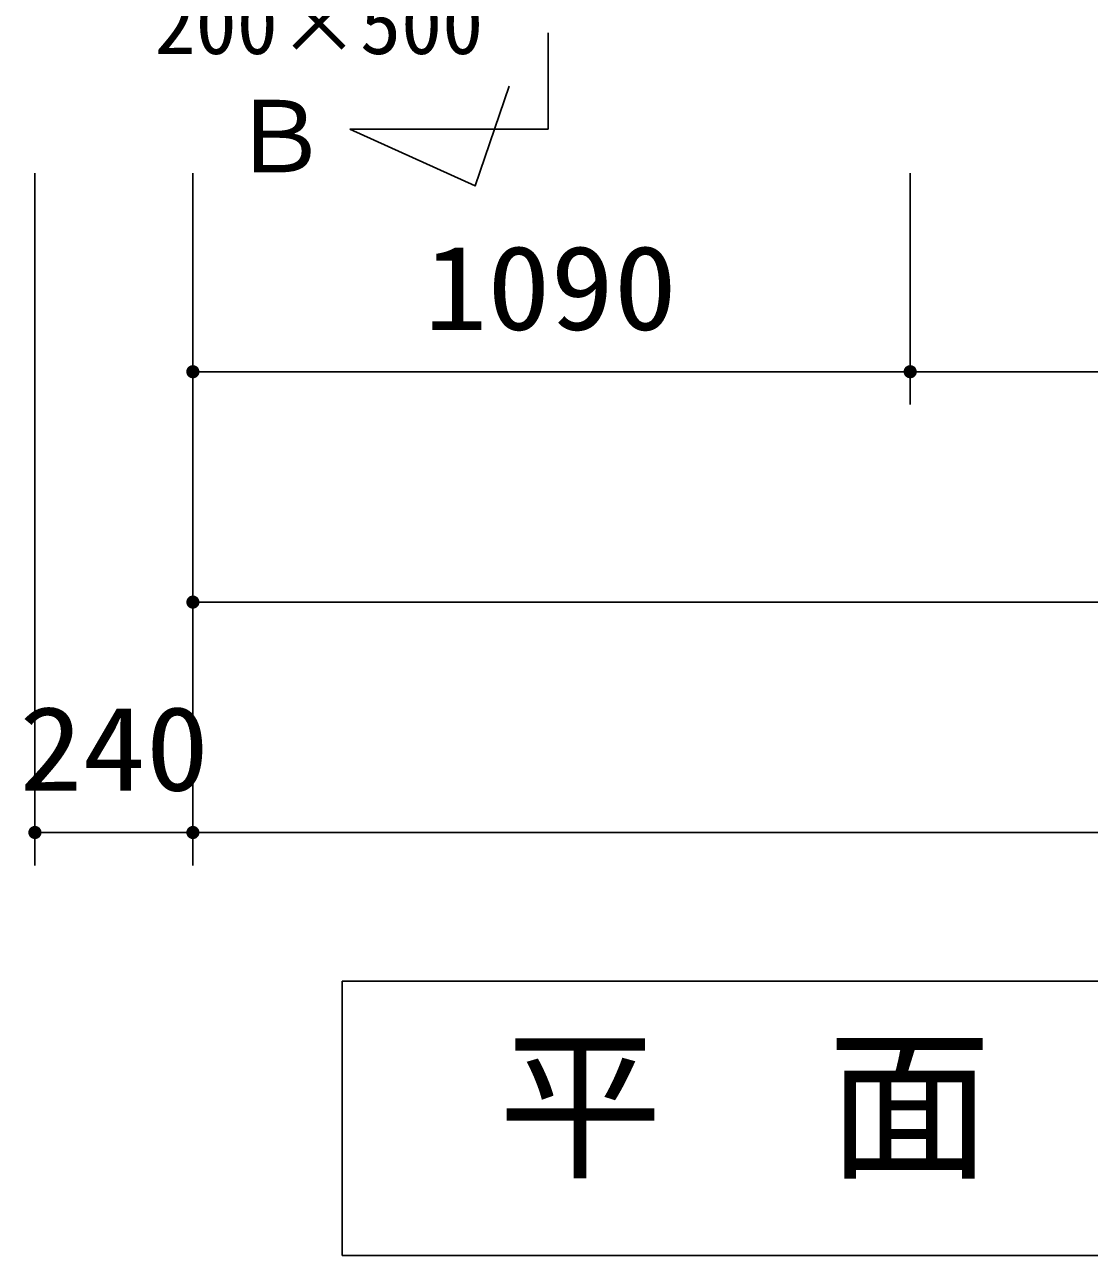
# Model space of a CAD drawing. Units: millimetres, scale not verified. Extents: x -14850 to 14850, y -10500 to 10500.
# Drawn here: x -10258 to -8640, y -2987 to -1117 of the extents above; entities that cross this region are included whole.
import ezdxf
from ezdxf.enums import TextEntityAlignment as Align

# ---------------------------------------------------------------- set-up
doc = ezdxf.new("R2010")
doc.units = ezdxf.units.MM
doc.header["$LTSCALE"] = 50
for name, color, linetype, lineweight in [('0-0_空気管', 3, 'Continuous', 25), ('0-1_機器', 3, 'Continuous', 25), ('0-3_水管', 3, 'Continuous', 25), ('0-4_製作', 5, 'Continuous', 25)]:
    doc.layers.add(name, color=color, linetype=linetype, lineweight=lineweight)
doc.styles.add('ＭＳ ゴシック', font='')
doc.styles.get('ＭＳ ゴシック').set_extended_font_data('MS Gothic')

msp = doc.modelspace()

# ---------------------------------------------------------------- linework, layer by layer
at = {"layer": '0-1_機器'}
for p, q in [((-9462.5, -1129.34), (-9462.5, -1275.71)), ((-9462.5, -1275.71), (-9764, -1275.71))]:
    msp.add_line(p, q, dxfattribs=at)
msp.add_lwpolyline([(-9764, -1275.71), (-9573.67, -1362.22), (-9521.76, -1210.82)], dxfattribs=at)
at = {"layer": '0-3_水管'}
for p, q in [((-9775.7, -2570.22), (-9775.7, -2986.89)), ((-9775.7, -2570.22), (-6442.37, -2570.22)), ((-9775.7, -2986.89), (-6442.37, -2986.89))]:
    msp.add_line(p, q, dxfattribs=at)
at = {"layer": '0-4_製作', "color": 2}
for p, q in [((-10242.5, -2394.41), (-10242.5, -1343.01)), ((-10002.5, -2394.41), (-10002.5, -1343.01)), ((-8912.5, -1694.41), (-8912.5, -1343.01)), ((-10002.5, -1644.41), (-8912.5, -1644.41)), ((-8912.5, -1644.41), (-8002.5, -1644.41)), ((-10002.5, -1994.41), (-6832.5, -1994.41)), ((-10002.5, -2344.41), (-10242.5, -2344.41)), ((-10002.5, -2344.41), (-6182.5, -2344.41))]:
    msp.add_line(p, q, dxfattribs=at)
at = {"layer": '0-4_製作'}
for points in [[(-10012.48, -1643.79), (-10002.5, -1644.41), (-10012.5, -1644.41)], [(-10012.5, -1644.41), (-10012.19, -1646.9), (-10012.42, -1645.67)], [(-10012.5, -1644.41), (-10011.8, -1648.1), (-10012.19, -1646.9)], [(-10002.5, -1644.41), (-10011.8, -1648.1), (-10012.5, -1644.41)], [(-10012.32, -1642.54), (-10002.5, -1644.41), (-10012.48, -1643.79)], [(-10012.01, -1641.32), (-10002.5, -1644.41), (-10012.32, -1642.54)], [(-10011.55, -1640.16), (-10002.5, -1644.41), (-10012.01, -1641.32)], [(-10002.5, -1644.41), (-10011.26, -1649.23), (-10011.8, -1648.1)], [(-10010.94, -1639.06), (-10002.5, -1644.41), (-10011.55, -1640.16)], [(-10002.5, -1644.41), (-10010.59, -1650.29), (-10011.26, -1649.23)], [(-10010.21, -1638.04), (-10002.5, -1644.41), (-10010.94, -1639.06)], [(-10002.5, -1644.41), (-10009.79, -1651.26), (-10010.59, -1650.29)], [(-10009.35, -1637.13), (-10002.5, -1644.41), (-10010.21, -1638.04)], [(-10002.5, -1644.41), (-10008.88, -1652.12), (-10009.79, -1651.26)], [(-10008.38, -1636.32), (-10002.5, -1644.41), (-10009.35, -1637.13)], [(-10002.5, -1644.41), (-10007.86, -1652.86), (-10008.88, -1652.12)], [(-10007.32, -1635.65), (-10002.5, -1644.41), (-10008.38, -1636.32)], [(-10002.5, -1644.41), (-10006.76, -1653.46), (-10007.86, -1652.86)], [(-10006.18, -1635.12), (-10002.5, -1644.41), (-10007.32, -1635.65)], [(-10002.5, -1644.41), (-10005.59, -1653.93), (-10006.76, -1653.46)], [(-10004.99, -1634.73), (-10002.5, -1644.41), (-10006.18, -1635.12)], [(-10002.5, -1644.41), (-10004.38, -1654.24), (-10005.59, -1653.93)], [(-10003.75, -1634.49), (-10002.5, -1644.41), (-10004.99, -1634.73)], [(-10002.5, -1644.41), (-10003.13, -1654.4), (-10004.38, -1654.24)], [(-10003.75, -1634.49), (-10002.5, -1634.41), (-10002.5, -1644.41)], [(-10002.5, -1644.41), (-10002.5, -1654.41), (-10003.13, -1654.4)], [(-10002.5, -1634.41), (-9992.5, -1644.41), (-10002.5, -1644.41)], [(-10001.87, -1634.43), (-9992.5, -1644.41), (-10002.5, -1634.41)], [(-10002.5, -1644.41), (-10001.25, -1654.34), (-10002.5, -1654.41)], [(-10002.5, -1644.41), (-10000.01, -1654.1), (-10001.25, -1654.34)], [(-9992.5, -1644.41), (-10000.01, -1654.1), (-10002.5, -1644.41)], [(-10000.63, -1634.59), (-9992.5, -1644.41), (-10001.87, -1634.43)], [(-9999.41, -1634.9), (-9992.5, -1644.41), (-10000.63, -1634.59)], [(-9992.5, -1644.41), (-9998.82, -1653.71), (-10000.01, -1654.1)], [(-9998.24, -1635.37), (-9992.5, -1644.41), (-9999.41, -1634.9)], [(-9992.5, -1644.41), (-9997.68, -1653.18), (-9998.82, -1653.71)], [(-9997.14, -1635.97), (-9992.5, -1644.41), (-9998.24, -1635.37)], [(-9992.5, -1644.41), (-9996.62, -1652.51), (-9997.68, -1653.18)], [(-9996.13, -1636.71), (-9992.5, -1644.41), (-9997.14, -1635.97)], [(-9992.5, -1644.41), (-9995.66, -1651.7), (-9996.62, -1652.51)], [(-9995.21, -1637.57), (-9992.5, -1644.41), (-9996.13, -1636.71)], [(-9992.5, -1644.41), (-9994.8, -1650.79), (-9995.66, -1651.7)], [(-9994.41, -1638.54), (-9992.5, -1644.41), (-9995.21, -1637.57)], [(-9992.5, -1644.41), (-9994.06, -1649.77), (-9994.8, -1650.79)], [(-9993.74, -1639.6), (-9992.5, -1644.41), (-9994.41, -1638.54)], [(-9992.5, -1644.41), (-9993.45, -1648.67), (-9994.06, -1649.77)], [(-9993.2, -1640.73), (-9992.5, -1644.41), (-9993.74, -1639.6)], [(-9992.5, -1644.41), (-9992.99, -1647.51), (-9993.45, -1648.67)], [(-9992.82, -1641.93), (-9992.5, -1644.41), (-9993.2, -1640.73)], [(-9992.5, -1644.41), (-9992.68, -1646.29), (-9992.99, -1647.51)], [(-9992.82, -1641.93), (-9992.58, -1643.16), (-9992.5, -1644.41)], [(-9992.5, -1644.41), (-9992.52, -1645.04), (-9992.68, -1646.29)], [(-8922.48, -1643.79), (-8912.5, -1644.41), (-8922.5, -1644.41)], [(-8922.5, -1644.41), (-8922.19, -1646.9), (-8922.42, -1645.67)], [(-8922.5, -1644.41), (-8921.8, -1648.1), (-8922.19, -1646.9)], [(-8912.5, -1644.41), (-8921.8, -1648.1), (-8922.5, -1644.41)], [(-8922.32, -1642.54), (-8912.5, -1644.41), (-8922.48, -1643.79)], [(-8922.01, -1641.32), (-8912.5, -1644.41), (-8922.32, -1642.54)], [(-8921.55, -1640.16), (-8912.5, -1644.41), (-8922.01, -1641.32)], [(-8912.5, -1644.41), (-8921.26, -1649.23), (-8921.8, -1648.1)], [(-8920.94, -1639.06), (-8912.5, -1644.41), (-8921.55, -1640.16)], [(-8912.5, -1644.41), (-8920.59, -1650.29), (-8921.26, -1649.23)], [(-8920.21, -1638.04), (-8912.5, -1644.41), (-8920.94, -1639.06)], [(-8912.5, -1644.41), (-8919.79, -1651.26), (-8920.59, -1650.29)], [(-8919.35, -1637.13), (-8912.5, -1644.41), (-8920.21, -1638.04)], [(-8912.5, -1644.41), (-8918.88, -1652.12), (-8919.79, -1651.26)], [(-8918.38, -1636.32), (-8912.5, -1644.41), (-8919.35, -1637.13)], [(-8912.5, -1644.41), (-8917.86, -1652.86), (-8918.88, -1652.12)], [(-8917.32, -1635.65), (-8912.5, -1644.41), (-8918.38, -1636.32)], [(-8912.5, -1644.41), (-8916.76, -1653.46), (-8917.86, -1652.86)], [(-8916.18, -1635.12), (-8912.5, -1644.41), (-8917.32, -1635.65)], [(-8912.5, -1644.41), (-8915.59, -1653.93), (-8916.76, -1653.46)], [(-8914.99, -1634.73), (-8912.5, -1644.41), (-8916.18, -1635.12)], [(-8912.5, -1644.41), (-8914.38, -1654.24), (-8915.59, -1653.93)], [(-8913.75, -1634.49), (-8912.5, -1644.41), (-8914.99, -1634.73)], [(-8912.5, -1644.41), (-8913.13, -1654.4), (-8914.38, -1654.24)], [(-8913.75, -1634.49), (-8912.5, -1634.41), (-8912.5, -1644.41)], [(-8912.5, -1644.41), (-8912.5, -1654.41), (-8913.13, -1654.4)], [(-8912.5, -1634.41), (-8902.5, -1644.41), (-8912.5, -1644.41)], [(-8911.87, -1634.43), (-8902.5, -1644.41), (-8912.5, -1634.41)], [(-8912.5, -1644.41), (-8911.25, -1654.34), (-8912.5, -1654.41)], [(-8912.5, -1644.41), (-8910.01, -1654.1), (-8911.25, -1654.34)], [(-8902.5, -1644.41), (-8910.01, -1654.1), (-8912.5, -1644.41)], [(-8910.63, -1634.59), (-8902.5, -1644.41), (-8911.87, -1634.43)], [(-8909.41, -1634.9), (-8902.5, -1644.41), (-8910.63, -1634.59)], [(-8902.5, -1644.41), (-8908.82, -1653.71), (-8910.01, -1654.1)], [(-8908.24, -1635.37), (-8902.5, -1644.41), (-8909.41, -1634.9)], [(-8902.5, -1644.41), (-8907.68, -1653.18), (-8908.82, -1653.71)], [(-8907.14, -1635.97), (-8902.5, -1644.41), (-8908.24, -1635.37)], [(-8902.5, -1644.41), (-8906.62, -1652.51), (-8907.68, -1653.18)], [(-8906.13, -1636.71), (-8902.5, -1644.41), (-8907.14, -1635.97)], [(-8902.5, -1644.41), (-8905.66, -1651.7), (-8906.62, -1652.51)], [(-8905.21, -1637.57), (-8902.5, -1644.41), (-8906.13, -1636.71)], [(-8902.5, -1644.41), (-8904.8, -1650.79), (-8905.66, -1651.7)], [(-8904.41, -1638.54), (-8902.5, -1644.41), (-8905.21, -1637.57)], [(-8902.5, -1644.41), (-8904.06, -1649.77), (-8904.8, -1650.79)], [(-8903.74, -1639.6), (-8902.5, -1644.41), (-8904.41, -1638.54)], [(-8902.5, -1644.41), (-8903.45, -1648.67), (-8904.06, -1649.77)], [(-8903.2, -1640.73), (-8902.5, -1644.41), (-8903.74, -1639.6)], [(-8902.5, -1644.41), (-8902.99, -1647.51), (-8903.45, -1648.67)], [(-8902.82, -1641.93), (-8902.5, -1644.41), (-8903.2, -1640.73)], [(-8902.5, -1644.41), (-8902.68, -1646.29), (-8902.99, -1647.51)], [(-8902.82, -1641.93), (-8902.58, -1643.16), (-8902.5, -1644.41)], [(-8902.5, -1644.41), (-8902.52, -1645.04), (-8902.68, -1646.29)], [(-10012.48, -1993.79), (-10002.5, -1994.41), (-10012.5, -1994.41)], [(-10012.5, -1994.41), (-10011.8, -1998.1), (-10012.42, -1995.67)], [(-10012.5, -1994.41), (-10011.26, -1999.23), (-10011.8, -1998.1)], [(-10002.5, -1994.41), (-10011.26, -1999.23), (-10012.5, -1994.41)], [(-10012.32, -1992.54), (-10002.5, -1994.41), (-10012.48, -1993.79)], [(-10012.42, -1995.67), (-10011.8, -1998.1), (-10012.19, -1996.9)], [(-10012.01, -1991.32), (-10002.5, -1994.41), (-10012.32, -1992.54)], [(-10011.55, -1990.16), (-10002.5, -1994.41), (-10012.01, -1991.32)], [(-10010.94, -1989.06), (-10002.5, -1994.41), (-10011.55, -1990.16)], [(-10002.5, -1994.41), (-10010.59, -2000.29), (-10011.26, -1999.23)], [(-10010.21, -1988.04), (-10002.5, -1994.41), (-10010.94, -1989.06)], [(-10002.5, -1994.41), (-10009.79, -2001.26), (-10010.59, -2000.29)], [(-10009.35, -1987.13), (-10002.5, -1994.41), (-10010.21, -1988.04)], [(-10002.5, -1994.41), (-10008.88, -2002.12), (-10009.79, -2001.26)], [(-10008.38, -1986.32), (-10002.5, -1994.41), (-10009.35, -1987.13)], [(-10002.5, -1994.41), (-10007.86, -2002.86), (-10008.88, -2002.12)], [(-10007.32, -1985.65), (-10002.5, -1994.41), (-10008.38, -1986.32)], [(-10002.5, -1994.41), (-10006.76, -2003.46), (-10007.86, -2002.86)], [(-10006.18, -1985.12), (-10002.5, -1994.41), (-10007.32, -1985.65)], [(-10002.5, -1994.41), (-10005.59, -2003.93), (-10006.76, -2003.46)], [(-10004.99, -1984.73), (-10002.5, -1994.41), (-10006.18, -1985.12)], [(-10002.5, -1994.41), (-10004.38, -2004.24), (-10005.59, -2003.93)], [(-10003.75, -1984.49), (-10002.5, -1994.41), (-10004.99, -1984.73)], [(-10002.5, -1994.41), (-10003.13, -2004.4), (-10004.38, -2004.24)], [(-10003.75, -1984.49), (-10002.5, -1984.41), (-10002.5, -1994.41)], [(-10002.5, -1994.41), (-10002.5, -2004.41), (-10003.13, -2004.4)], [(-10002.5, -1984.41), (-9992.5, -1994.41), (-10002.5, -1994.41)], [(-10001.87, -1984.43), (-9992.5, -1994.41), (-10002.5, -1984.41)], [(-10002.5, -1994.41), (-10001.25, -2004.34), (-10002.5, -2004.41)], [(-10002.5, -1994.41), (-10000.01, -2004.1), (-10001.25, -2004.34)], [(-9992.5, -1994.41), (-10000.01, -2004.1), (-10002.5, -1994.41)], [(-10000.63, -1984.59), (-9992.5, -1994.41), (-10001.87, -1984.43)], [(-9999.41, -1984.9), (-9992.5, -1994.41), (-10000.63, -1984.59)], [(-9992.5, -1994.41), (-9998.82, -2003.71), (-10000.01, -2004.1)], [(-9998.24, -1985.37), (-9992.5, -1994.41), (-9999.41, -1984.9)], [(-9992.5, -1994.41), (-9997.68, -2003.18), (-9998.82, -2003.71)], [(-9997.14, -1985.97), (-9992.5, -1994.41), (-9998.24, -1985.37)], [(-9992.5, -1994.41), (-9996.62, -2002.51), (-9997.68, -2003.18)], [(-9996.13, -1986.71), (-9992.5, -1994.41), (-9997.14, -1985.97)], [(-9992.5, -1994.41), (-9995.66, -2001.7), (-9996.62, -2002.51)], [(-9995.21, -1987.57), (-9992.5, -1994.41), (-9996.13, -1986.71)], [(-9992.5, -1994.41), (-9994.8, -2000.79), (-9995.66, -2001.7)], [(-9994.41, -1988.54), (-9992.5, -1994.41), (-9995.21, -1987.57)], [(-9992.5, -1994.41), (-9994.06, -1999.77), (-9994.8, -2000.79)], [(-9993.74, -1989.6), (-9992.5, -1994.41), (-9994.41, -1988.54)], [(-9992.5, -1994.41), (-9993.45, -1998.67), (-9994.06, -1999.77)], [(-9993.2, -1990.73), (-9992.5, -1994.41), (-9993.74, -1989.6)], [(-9992.5, -1994.41), (-9992.99, -1997.51), (-9993.45, -1998.67)], [(-9993.2, -1990.73), (-9992.58, -1993.16), (-9992.5, -1994.41)], [(-9992.82, -1991.93), (-9992.58, -1993.16), (-9993.2, -1990.73)], [(-9992.5, -1994.41), (-9992.68, -1996.29), (-9992.99, -1997.51)], [(-9992.5, -1994.41), (-9992.52, -1995.04), (-9992.68, -1996.29)], [(-10249.35, -2337.13), (-10242.5, -2344.41), (-10250.21, -2338.04)], [(-10248.38, -2336.32), (-10242.5, -2344.41), (-10249.35, -2337.13)], [(-10247.32, -2335.65), (-10242.5, -2344.41), (-10248.38, -2336.32)], [(-10246.18, -2335.12), (-10242.5, -2344.41), (-10247.32, -2335.65)], [(-10244.99, -2334.73), (-10242.5, -2344.41), (-10246.18, -2335.12)], [(-10243.75, -2334.49), (-10242.5, -2344.41), (-10244.99, -2334.73)], [(-10243.75, -2334.49), (-10242.5, -2334.41), (-10242.5, -2344.41)], [(-10242.5, -2334.41), (-10232.5, -2344.41), (-10242.5, -2344.41)], [(-10241.87, -2334.43), (-10232.5, -2344.41), (-10242.5, -2334.41)], [(-10240.63, -2334.59), (-10232.5, -2344.41), (-10241.87, -2334.43)], [(-10239.41, -2334.9), (-10232.5, -2344.41), (-10240.63, -2334.59)], [(-10238.24, -2335.37), (-10232.5, -2344.41), (-10239.41, -2334.9)], [(-10237.14, -2335.97), (-10232.5, -2344.41), (-10238.24, -2335.37)], [(-10236.13, -2336.71), (-10232.5, -2344.41), (-10237.14, -2335.97)], [(-10235.21, -2337.57), (-10232.5, -2344.41), (-10236.13, -2336.71)], [(-10009.35, -2337.13), (-10002.5, -2344.41), (-10010.21, -2338.04)], [(-10008.38, -2336.32), (-10002.5, -2344.41), (-10009.35, -2337.13)], [(-10007.32, -2335.65), (-10002.5, -2344.41), (-10008.38, -2336.32)], [(-10006.18, -2335.12), (-10002.5, -2344.41), (-10007.32, -2335.65)], [(-10004.99, -2334.73), (-10002.5, -2344.41), (-10006.18, -2335.12)], [(-10003.75, -2334.49), (-10002.5, -2344.41), (-10004.99, -2334.73)], [(-10003.75, -2334.49), (-10002.5, -2334.41), (-10002.5, -2344.41)], [(-10002.5, -2334.41), (-9992.5, -2344.41), (-10002.5, -2344.41)], [(-10001.87, -2334.43), (-9992.5, -2344.41), (-10002.5, -2334.41)], [(-10000.63, -2334.59), (-9992.5, -2344.41), (-10001.87, -2334.43)], [(-9999.41, -2334.9), (-9992.5, -2344.41), (-10000.63, -2334.59)], [(-9998.24, -2335.37), (-9992.5, -2344.41), (-9999.41, -2334.9)], [(-9997.14, -2335.97), (-9992.5, -2344.41), (-9998.24, -2335.37)], [(-9996.13, -2336.71), (-9992.5, -2344.41), (-9997.14, -2335.97)], [(-9995.21, -2337.57), (-9992.5, -2344.41), (-9996.13, -2336.71)], [(-10252.48, -2343.79), (-10242.5, -2344.41), (-10252.5, -2344.41)], [(-10252.5, -2344.41), (-10251.8, -2348.1), (-10252.42, -2345.67)], [(-10252.5, -2344.41), (-10251.26, -2349.23), (-10251.8, -2348.1)], [(-10242.5, -2344.41), (-10251.26, -2349.23), (-10252.5, -2344.41)], [(-10252.32, -2342.54), (-10242.5, -2344.41), (-10252.48, -2343.79)], [(-10252.42, -2345.67), (-10251.8, -2348.1), (-10252.19, -2346.9)], [(-10252.01, -2341.32), (-10242.5, -2344.41), (-10252.32, -2342.54)], [(-10251.55, -2340.16), (-10242.5, -2344.41), (-10252.01, -2341.32)], [(-10250.94, -2339.06), (-10242.5, -2344.41), (-10251.55, -2340.16)], [(-10242.5, -2344.41), (-10250.59, -2350.29), (-10251.26, -2349.23)], [(-10250.21, -2338.04), (-10242.5, -2344.41), (-10250.94, -2339.06)], [(-10242.5, -2344.41), (-10249.79, -2351.26), (-10250.59, -2350.29)], [(-10242.5, -2344.41), (-10248.88, -2352.12), (-10249.79, -2351.26)], [(-10242.5, -2344.41), (-10247.86, -2352.86), (-10248.88, -2352.12)], [(-10242.5, -2344.41), (-10246.76, -2353.46), (-10247.86, -2352.86)], [(-10242.5, -2344.41), (-10245.59, -2353.93), (-10246.76, -2353.46)], [(-10242.5, -2344.41), (-10244.38, -2354.24), (-10245.59, -2353.93)], [(-10242.5, -2344.41), (-10243.13, -2354.4), (-10244.38, -2354.24)], [(-10242.5, -2344.41), (-10242.5, -2354.41), (-10243.13, -2354.4)], [(-10242.5, -2344.41), (-10241.25, -2354.34), (-10242.5, -2354.41)], [(-10242.5, -2344.41), (-10240.01, -2354.1), (-10241.25, -2354.34)], [(-10232.5, -2344.41), (-10240.01, -2354.1), (-10242.5, -2344.41)], [(-10232.5, -2344.41), (-10238.82, -2353.71), (-10240.01, -2354.1)], [(-10232.5, -2344.41), (-10237.68, -2353.18), (-10238.82, -2353.71)], [(-10232.5, -2344.41), (-10236.62, -2352.51), (-10237.68, -2353.18)], [(-10232.5, -2344.41), (-10235.66, -2351.7), (-10236.62, -2352.51)], [(-10232.5, -2344.41), (-10234.8, -2350.79), (-10235.66, -2351.7)], [(-10234.41, -2338.54), (-10232.5, -2344.41), (-10235.21, -2337.57)], [(-10232.5, -2344.41), (-10234.06, -2349.77), (-10234.8, -2350.79)], [(-10233.74, -2339.6), (-10232.5, -2344.41), (-10234.41, -2338.54)], [(-10232.5, -2344.41), (-10233.45, -2348.67), (-10234.06, -2349.77)], [(-10233.2, -2340.73), (-10232.5, -2344.41), (-10233.74, -2339.6)], [(-10232.5, -2344.41), (-10232.99, -2347.51), (-10233.45, -2348.67)], [(-10233.2, -2340.73), (-10232.58, -2343.16), (-10232.5, -2344.41)], [(-10232.82, -2341.93), (-10232.58, -2343.16), (-10233.2, -2340.73)], [(-10232.5, -2344.41), (-10232.68, -2346.29), (-10232.99, -2347.51)], [(-10232.5, -2344.41), (-10232.52, -2345.04), (-10232.68, -2346.29)], [(-10012.48, -2343.79), (-10002.5, -2344.41), (-10012.5, -2344.41)], [(-10012.5, -2344.41), (-10011.8, -2348.1), (-10012.42, -2345.67)], [(-10012.5, -2344.41), (-10011.26, -2349.23), (-10011.8, -2348.1)], [(-10002.5, -2344.41), (-10011.26, -2349.23), (-10012.5, -2344.41)], [(-10012.32, -2342.54), (-10002.5, -2344.41), (-10012.48, -2343.79)], [(-10012.42, -2345.67), (-10011.8, -2348.1), (-10012.19, -2346.9)], [(-10012.01, -2341.32), (-10002.5, -2344.41), (-10012.32, -2342.54)], [(-10011.55, -2340.16), (-10002.5, -2344.41), (-10012.01, -2341.32)], [(-10010.94, -2339.06), (-10002.5, -2344.41), (-10011.55, -2340.16)], [(-10002.5, -2344.41), (-10010.59, -2350.29), (-10011.26, -2349.23)], [(-10010.21, -2338.04), (-10002.5, -2344.41), (-10010.94, -2339.06)], [(-10002.5, -2344.41), (-10009.79, -2351.26), (-10010.59, -2350.29)], [(-10002.5, -2344.41), (-10008.88, -2352.12), (-10009.79, -2351.26)], [(-10002.5, -2344.41), (-10007.86, -2352.86), (-10008.88, -2352.12)], [(-10002.5, -2344.41), (-10006.76, -2353.46), (-10007.86, -2352.86)], [(-10002.5, -2344.41), (-10005.59, -2353.93), (-10006.76, -2353.46)], [(-10002.5, -2344.41), (-10004.38, -2354.24), (-10005.59, -2353.93)], [(-10002.5, -2344.41), (-10003.13, -2354.4), (-10004.38, -2354.24)], [(-10002.5, -2344.41), (-10002.5, -2354.41), (-10003.13, -2354.4)], [(-10002.5, -2344.41), (-10001.25, -2354.34), (-10002.5, -2354.41)], [(-10002.5, -2344.41), (-10000.01, -2354.1), (-10001.25, -2354.34)], [(-9992.5, -2344.41), (-10000.01, -2354.1), (-10002.5, -2344.41)], [(-9992.5, -2344.41), (-9998.82, -2353.71), (-10000.01, -2354.1)], [(-9992.5, -2344.41), (-9997.68, -2353.18), (-9998.82, -2353.71)], [(-9992.5, -2344.41), (-9996.62, -2352.51), (-9997.68, -2353.18)], [(-9992.5, -2344.41), (-9995.66, -2351.7), (-9996.62, -2352.51)], [(-9992.5, -2344.41), (-9994.8, -2350.79), (-9995.66, -2351.7)], [(-9994.41, -2338.54), (-9992.5, -2344.41), (-9995.21, -2337.57)], [(-9992.5, -2344.41), (-9994.06, -2349.77), (-9994.8, -2350.79)], [(-9993.74, -2339.6), (-9992.5, -2344.41), (-9994.41, -2338.54)], [(-9992.5, -2344.41), (-9993.45, -2348.67), (-9994.06, -2349.77)], [(-9993.2, -2340.73), (-9992.5, -2344.41), (-9993.74, -2339.6)], [(-9992.5, -2344.41), (-9992.99, -2347.51), (-9993.45, -2348.67)], [(-9993.2, -2340.73), (-9992.58, -2343.16), (-9992.5, -2344.41)], [(-9992.82, -2341.93), (-9992.58, -2343.16), (-9993.2, -2340.73)], [(-9992.5, -2344.41), (-9992.68, -2346.29), (-9992.99, -2347.51)], [(-9992.5, -2344.41), (-9992.52, -2345.04), (-9992.68, -2346.29)]]:
    msp.add_solid(points, dxfattribs=at)

# ---------------------------------------------------------------- texts
at = {"layer": '0-0_空気管', "color": 4, "style": 'ＭＳ ゴシック'}
msp.add_text('200×500', height=91.79, dxfattribs=at).set_placement((-10060.75, -1189.34), align=Align.BOTTOM_LEFT)
at = {"layer": '0-1_機器', "color": 4, "style": 'ＭＳ ゴシック'}
msp.add_text('Ｂ', height=110, dxfattribs=at).set_placement((-9945.71, -1374.57), align=Align.BOTTOM_LEFT)
at = {"layer": '0-3_水管', "color": 4, "style": 'ＭＳ ゴシック'}
msp.add_text('平\u3000面\u3000図', height=183.3, dxfattribs=at).set_placement((-9538.72, -2905.26), align=Align.BOTTOM_LEFT)
at = {"layer": '0-4_製作', "color": 4, "style": 'ＭＳ ゴシック', "width": 1.1}
for s, p in [('1090', (-9651.25, -1619.41)), ('240', (-10266.25, -2319.41))]:
    msp.add_text(s, height=128.4, dxfattribs=at).set_placement(p, align=Align.BOTTOM_LEFT)

doc.saveas('drawing.dxf')
